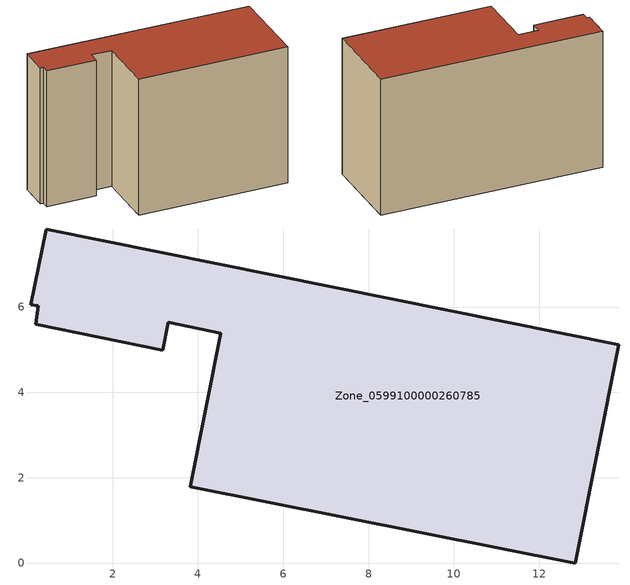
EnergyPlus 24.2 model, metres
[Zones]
Zone_0599100000260785
 floor ground (C_G): 0.2,5.6 0.26,6.03 0.09,6.06 0.45,7.83 13.86,5.12 12.84,0 3.82,1.79 4.53,5.39 3.31,5.64 3.18,4.99 z0
 wall outside (C_F): 13.86,5.12 0.45,7.83 0.09,6.06 0.26,6.03 0.2,5.6 3.18,4.99 3.31,5.64 4.53,5.39 3.82,1.79 12.84,0 13.86,5.12 z0:8.71
 roof outside (C_R): 0.26,6.03 0.2,5.6 3.18,4.99 3.31,5.64 4.53,5.39 3.82,1.79 12.84,0 13.86,5.12 0.45,7.83 0.09,6.06 z8.71
[BUILDING]
Pand.0599100000260785: North Axis=0; Terrain=City; Loads Convergence Tolerance Value=0.04; Temperature Convergence Tolerance Value=0.4; Solar Distribution=FullExterior; Maximum Number of Warmup Days=25; Minimum Number of Warmup Days=1
[Site:Location]
Rotterdam.The.Hague.AP_ZH_NLD Design_Conditions: Latitude=51.96; Longitude=4.45; Time Zone=1; Elevation=-4.5
[SITE:GROUNDTEMPERATURE:BUILDINGSURFACE]
18, 18, 18, 18, 18, 18, 18, 18, 18, 18, 18, 18
[MATERIAL] Thermal Absorptance=0.9; Solar Absorptance=0.7; Visible Absorptance=0.7
Name | Roughness | Thickness | Conductivity | Density | Specific Heat
G.TI.1975-1991 | MediumSmooth | 0.15 | 0.288461 | 540 | 1210
F.TI.1975-1991 | Rough | 0.3 | 0.230769 | 1920 | 840
R.TI.1975-1991 | MediumRough | 0.2 | 0.153846 | 1500 | 1000
[CONSTRUCTION]
C_G: G.TI.1975-1991
C_F: F.TI.1975-1991
C_R: R.TI.1975-1991
[ZONE]
Zone_0599100000260785: Type=1; Multiplier=1; Ceiling Height=Autocalculate; Volume=Autocalculate; Floor Area=autocalculate; Part of Total Floor Area=Yes
[ZONEINFILTRATION:DESIGNFLOWRATE]
Infil_Zone_0599100000260785: Zone or ZoneList or Space or SpaceList=Zone_0599100000260785; Schedule=AlwaysOn; Design Flow Rate Calculation Method=Flow/Area; Flow Rate per Floor Area=0.003; Constant Term Coefficient=1; Temperature Term Coefficient=0; Velocity Term Coefficient=0; Velocity Squared Term Coefficient=0
[HVACTEMPLATE:ZONE:IDEALLOADSAIRSYSTEM]
Zone_0599100000260785: Maximum Heating Supply Air Temperature=50; Minimum Cooling Supply Air Temperature=13; Maximum Heating Supply Air Humidity Ratio=0.0156; Minimum Cooling Supply Air Humidity Ratio=0.0077; Heating Limit=NoLimit; Cooling Limit=NoLimit; Dehumidification Control Type=ConstantSensibleHeatRatio; Cooling Sensible Heat Ratio=0.7; Dehumidification Setpoint=60; Humidification Control Type=None; Humidification Setpoint=30; Outdoor Air Method=None; Outdoor Air Flow Rate per Person=0.00944; Outdoor Air Flow Rate per Zone Floor Area=0; Outdoor Air Flow Rate per Zone=0; Demand Controlled Ventilation Type=None; Outdoor Air Economizer Type=NoEconomizer; Heat Recovery Type=None; Sensible Heat Recovery Effectiveness=0.7; Latent Heat Recovery Effectiveness=0.65
[ZONECONTROL:THERMOSTAT]
ThermostatControl_Zone_0599100000260785: Zone or ZoneList=Zone_0599100000260785; Control Type Schedule=DualSetpointControlType; Control 1=Thermostat_Zone_0599100000260785; Temperature Difference Between Cutout And Setpoint=0
[THERMOSTATSETPOINT:DUALSETPOINT]
Thermostat_Zone_0599100000260785: Heating Setpoint Temperature Schedule=HeatingSetpoint_Zone_0599100000260785; Cooling Setpoint Temperature Schedule=CoolingSetpoint_Zone_0599100000260785
[SCHEDULE:COMPACT]
HeatingSetpoint_Zone_0599100000260785: Through: 12/31, For: AllDays, Until: 24:00, 21
CoolingSetpoint_Zone_0599100000260785: Through: 12/31, For: AllDays, Until: 24:00, 24
DualSetpointControlType: Through: 12/31, For: AllDays, Until: 24:00, 4
AlwaysOn: Through: 12/31, For: AllDays, Until: 24:00, 1
